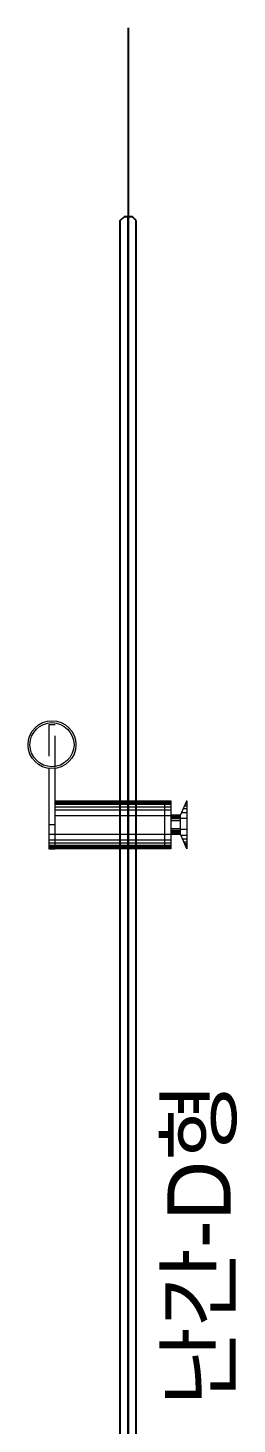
# Model space of a CAD drawing. Header units: millimetres. Extents: x 17311 to 801382, y -242618 to -104888.
# Drawn here: x 162668 to 162834, y -217467 to -216358 of the extents above; entities that cross this region are included whole.
import ezdxf

# ---------------------------------------------------------------- set-up
doc = ezdxf.new("R2010")
doc.units = ezdxf.units.MM
doc.header["$LTSCALE"] = 250
for name, pattern in [('gcen', [57.2, 55, -1, 0.2, -1]), ('ghid', [3, 2, -1]), ('HIDDENX2', [0.75, 0.5, -0.25])]:
    doc.linetypes.add(name, pattern=pattern)
for name, color, linetype in [('A-CEN', 1, 'gcen'), ('A-FIN', 6, 'Continuous'), ('A-PROY', 1, 'HIDDENX2')]:
    doc.layers.add(name, color=color, linetype=linetype)
doc.layers.add('A-ELE-9', color=9, linetype='Continuous', lineweight=5)
doc.layers.add('NOPLOT', color=191, linetype='Continuous', plot=False)
doc.styles.add('Gdim', font='')
doc.styles.get('Gdim').set_extended_font_data('Dotum')

# ---------------------------------------------------------------- blocks, each defined once
blk = doc.blocks.new('유리난간 손잡이-2')
at = {"layer": 'A-ELE-9'}
for p, q in [((18350.4, 52196.9), (18442, 52196.9)), ((18350.4, 52196.7), (18442, 52196.7)), ((18350.4, 52196.4), (18442, 52196.4)), ((18350.4, 52195.9), (18442, 52195.9)), ((18350.4, 52195.2), (18442, 52195.2)), ((18350.4, 52194.3), (18442, 52194.3)), ((18350.4, 52192.4), (18442, 52192.4)), ((18350.4, 52190), (18442, 52190)), ((18437, 52197.1), (18437, 52159.1)), ((18454.8, 52190.6, 0), (18451.9, 52190.6, 0)), ((18454.8, 52192.8, 0), (18452.8, 52192.8, 0)), ((18454.8, 52194.3, 0), (18453.5, 52194.3, 0)), ((18454.8, 52195.2, 0), (18453.9, 52195.2, 0)), ((18454.8, 52195.9, 0), (18454.2, 52195.9, 0)), ((18454.8, 52196.4, 0), (18454.4, 52196.4, 0)), ((18454.8, 52196.7, 0), (18454.6, 52196.7, 0)), ((18454.8, 52196.9, 0), (18454.7, 52196.9, 0)), ((18350.4, 52178), (18345.4, 52178)), ((18350.4, 52185.4), (18442, 52185.4)), ((18449.7, 52185.4), (18442, 52185.4)), ((18449.7, 52185.3), (18442, 52185.3)), ((18449.7, 52184.9), (18442, 52184.9)), ((18449.7, 52184.4), (18442, 52184.4)), ((18449.7, 52183.8), (18442, 52183.8)), ((18449.7, 52182.8), (18442, 52182.8)), ((18449.7, 52181.3), (18442, 52181.3)), ((18454.8, 52182.9, 0), (18449.7, 52182.9, 0)), ((18454.8, 52187.5, 0), (18450.5, 52187.5, 0)), ((18345.4, 52170.6), (18442, 52170.6)), ((18449.7, 52174.9), (18442, 52174.9)), ((18449.7, 52173.4), (18442, 52173.4)), ((18449.7, 52172.4), (18442, 52172.4)), ((18449.7, 52171.7), (18442, 52171.7)), ((18449.7, 52171.2), (18442, 52171.2)), ((18449.7, 52170.9), (18442, 52170.9)), ((18449.7, 52170.7), (18442, 52170.7)), ((18454.8, 52174.2, 0), (18449.7, 52174.2, 0)), ((18454.8, 52169.6, 0), (18450.1, 52169.6, 0)), ((18345.4, 52166), (18442, 52166)), ((18345.4, 52163.6), (18442, 52163.6)), ((18345.4, 52161.8), (18442, 52161.8)), ((18345.4, 52160.8), (18442, 52160.8)), ((18345.4, 52160.1), (18442, 52160.1)), ((18345.4, 52159.6), (18442, 52159.6)), ((18345.4, 52159.3), (18442, 52159.3)), ((18454.8, 52166.5, 0), (18451.5, 52166.5, 0)), ((18454.8, 52164.3, 0), (18452.4, 52164.3, 0)), ((18454.8, 52162.9, 0), (18453.1, 52162.9, 0)), ((18454.8, 52161.9, 0), (18453.5, 52161.9, 0)), ((18454.8, 52161.2, 0), (18453.8, 52161.2, 0)), ((18454.8, 52160.7, 0), (18454, 52160.7, 0)), ((18454.8, 52160.4, 0), (18454.2, 52160.4, 0)), ((18454.8, 52160.2, 0), (18454.2, 52160.2, 0))]:
    blk.add_line(p, q, dxfattribs=at)
at = {"layer": 'A-ELE-9', "linetype": 'ghid', "ltscale": 0.05, "elevation": 0}
blk.add_lwpolyline([(18350.4, 52223.7), (18350.4, 52257.5), (18345.4, 52257.5), (18345.4, 52223.7)], dxfattribs=at)
at = {"layer": 'A-ELE-9', "elevation": 0}
for points in [[(18345.4, 52222.7), (18345.4, 52159), (18350.4, 52159), (18350.4, 52222.7)], [(18350.4, 52197.1), (18442, 52197.1), (18442, 52159), (18345.4, 52159)]]:
    blk.add_lwpolyline(points, dxfattribs=at)
for points in [[(18449.7, 52185.6), (18454.8, 52197.1), (18454.8, 52159), (18449.7, 52170.6)], [(18449.7, 52185.6), (18442, 52185.6), (18442, 52170.6), (18449.7, 52170.6)]]:
    blk.add_lwpolyline(points, close=True, dxfattribs=at)
at = {"layer": 'A-ELE-9'}
for radius in [19, 17.5]:
    blk.add_circle((18347.9, 52241.6, 0), radius, dxfattribs=at)

msp = doc.modelspace()

# ---------------------------------------------------------------- linework, layer by layer
at = {"layer": 'A-CEN'}
msp.add_line((162747.8, -216358.4, 0), (162747.8, -218088.4), dxfattribs=at)
at = {"layer": 'A-ELE-9', "color": 9}
for p, q in [((162747.4, -217888.4), (162747.4, -216508.4, 0)), ((162748.1, -217888.4), (162748.1, -216508.4, 0))]:
    msp.add_line(p, q, dxfattribs=at)
at = {"layer": 'A-FIN'}
for p, q in [((162741.4, -216511.4, 0), (162744.4, -216508.4, 0)), ((162741.4, -217888.4), (162741.4, -216511.4, 0)), ((162751.1, -216508.4, 0), (162744.4, -216508.4, 0)), ((162754.1, -216511.4, 0), (162751.1, -216508.4, 0)), ((162754.1, -217888.4), (162754.1, -216511.4, 0))]:
    msp.add_line(p, q, dxfattribs=at)

# ---------------------------------------------------------------- block references
at = {"layer": 'A-PROY'}
msp.add_blockref('유리난간 손잡이-2', (144339.4, -269169, 0), dxfattribs=at)

# ---------------------------------------------------------------- texts
at = {"layer": 'NOPLOT', "style": 'Gdim'}
msp.add_text('난간-D형', height=50, rotation=90, dxfattribs=at).set_placement((162828.8, -217452.3, 0))

doc.saveas('drawing.dxf')
